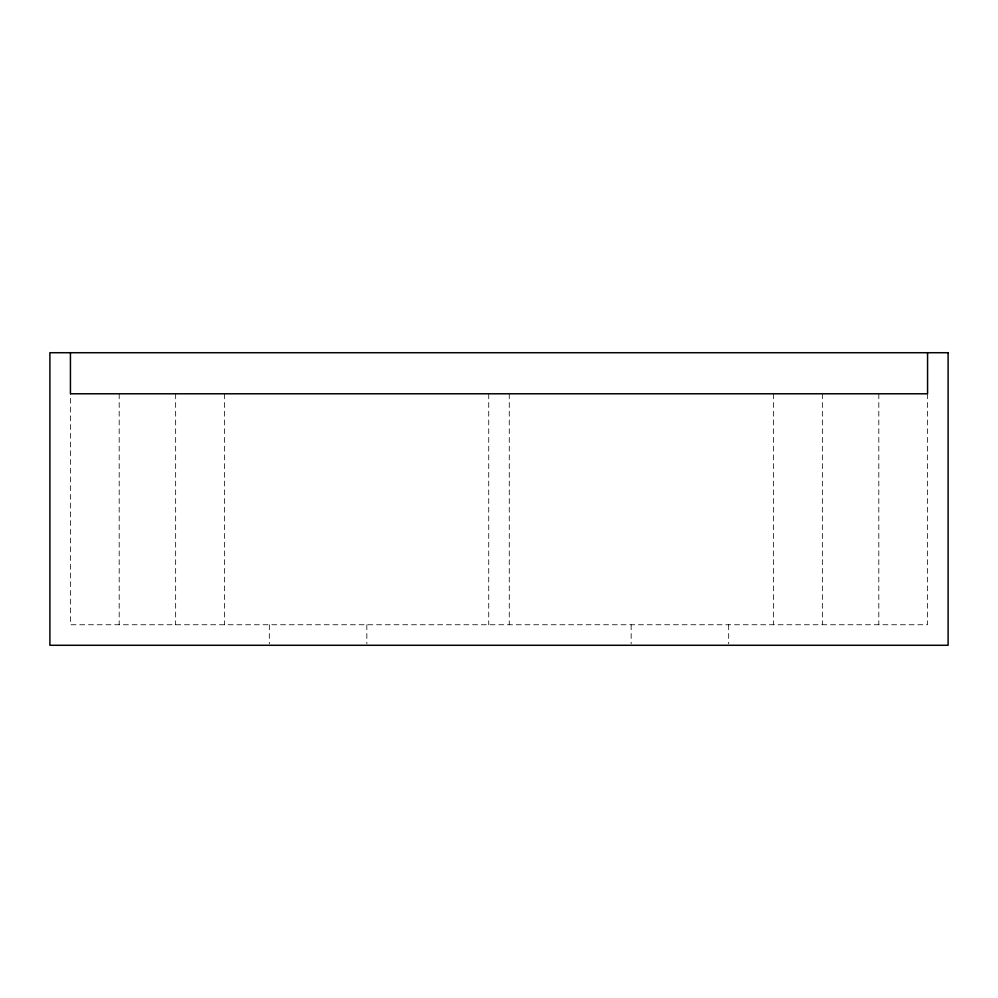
<?xml version="1.0" encoding="UTF-8"?>
<svg xmlns="http://www.w3.org/2000/svg" width="998" height="998" viewBox="0 0 998 998"><rect width="100%" height="100%" fill="white"/><g stroke="black" fill="none" stroke-linecap="round" stroke-linejoin="round"><path stroke-width="0.75" stroke-dasharray="4.99 3.74" d="M927.566 393.786L927.566 624.748L70.434 624.748L70.434 393.786M878.814 393.786L878.814 624.748M822.352 393.786L822.352 624.748M773.587 393.786L773.587 624.748M728.677 624.748L728.677 643.81M631.16 624.748L631.16 643.81M509.267 393.786L509.267 624.748M488.733 393.786L488.733 624.748M366.84 624.748L366.84 643.81M269.323 624.748L269.323 643.81M224.413 393.786L224.413 624.748M175.648 393.786L175.648 624.748M119.186 393.786L119.186 624.748"/><path stroke-width="1.5" d="M927.566 352.718L927.566 393.786L70.434 393.786L70.434 352.718M948.1 352.718L49.9 352.718L49.9 645.282L948.1 645.282L948.1 352.718"/></g></svg>
